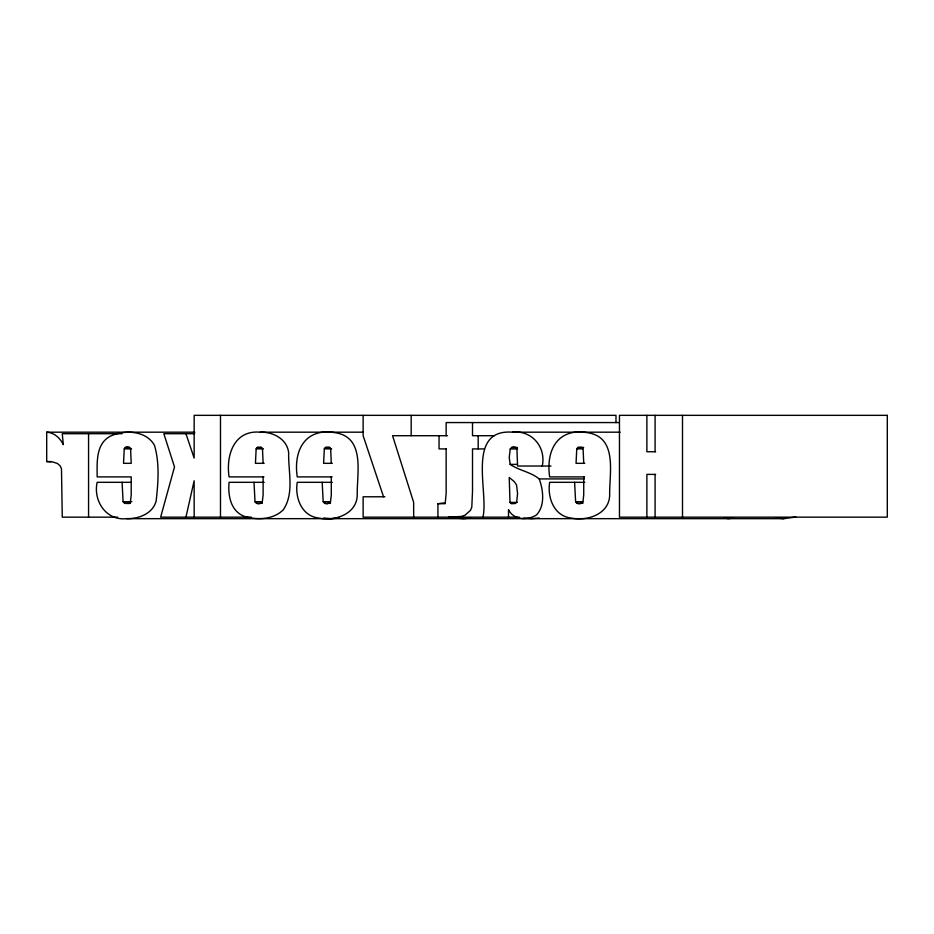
<?xml version="1.0" encoding="UTF-8"?>
<svg xmlns="http://www.w3.org/2000/svg" width="934" height="934" viewBox="0 0 934 934"><rect width="100%" height="100%" fill="white"/><g stroke="black" fill="none" stroke-linecap="round" stroke-linejoin="round"><path stroke-width="1.4" d="M124.245 448.857L123.533 463.322L131.215 463.322L130.562 448.577L129.394 447.374L127.176 446.966L125.331 447.444L124.245 448.857L131.507 448.857M263.119 463.322L262.477 448.577L261.298 447.374L257.247 447.444L256.161 448.857L255.437 463.322L264.159 463.322M331.29 463.322L330.648 448.577L329.469 447.374L325.417 447.444L324.332 448.857L323.608 463.322L332.329 463.322M583.727 463.322L583.073 448.577L581.905 447.374L577.842 447.444L576.757 448.857L576.044 463.322L584.754 463.322M550.978 466.031L517.576 466.031L516.922 448.635L515.766 447.386L513.595 446.966L511.587 447.468L510.244 448.95L509.24 457.473L510.151 464.385C519.117 470.573 530.687 471.915 539.187 478.92C543.308 489.731 545.222 505.796 536.49 514.926C527.71 520.693 513.607 520.075 508.516 509.719L508.516 517.156M185.936 517.156L194.144 480.776L194.179 517.156M515.381 503.414L516.689 502.002L517.576 493.631L516.56 484.956L514.225 481.57L509.24 477.472L509.987 502.41L511.167 503.519L515.381 503.414L511.167 503.519M795.873 517.039L783.906 518.662L126.592 518.662C106.383 521.02 92.968 500.951 97.159 482.318L130.807 482.318M733.926 517.915L728.625 518.662L723.722 518.101M363.454 432.185L260.329 432.185C233.944 429.78 225.818 455.348 229.075 476.9L263.937 476.9M620.141 432.185L512.556 432.185C465.669 428.624 488.937 492.16 482.936 517.156M126.592 518.662C138.629 518.977 152.732 513.77 156.153 501.021C158.196 482.656 159.737 463.136 154.46 445.238C145.774 430.212 124.397 429.652 110.154 436.248C95.56 444.187 97.136 462.739 97.159 476.9L131.215 476.9L131.215 494.95L130.363 502.247L129.125 503.473L124.607 503.344L123.101 501.721L122.097 482.318M339.24 518.078L331.395 518.662L323.526 518.078M471.156 518.078L463.311 518.662L455.442 518.078M539.327 518.078L531.481 518.662L523.612 518.078M448.553 517.156L461.384 516.432L464.992 515.241L470.526 510.303L471.798 507.127L472.511 491.307L472.511 448.915L484.139 448.915M437.941 517.156L437.941 503.695L445.273 502.749L446.148 493.572L446.148 448.915M619.219 422.565L446.148 422.565L446.148 435.711M117.614 517.156L62.263 517.156L61.481 468.693L60.045 465.704L57.313 463.451L52.969 462.026L46.7 461.559L46.7 432.185L194.856 432.185M121.969 433.703L62.263 433.703L63.302 444.677C60.196 438.104 54.219 432.617 46.7 432.185M194.657 433.703L163.835 433.703L174.506 466.942L160.636 517.156L251.304 517.156M447.491 435.711L392.56 435.711L413.657 502.375L413.657 517.156M494.308 435.711L472.511 435.711L472.511 422.565M125.331 447.444L129.698 447.444M257.247 447.444L261.602 447.444M325.417 447.444L329.772 447.444M511.587 447.468L517.401 447.468M577.842 447.444L583.657 447.444M256.161 448.857L263.423 448.857M324.332 448.857L331.593 448.857M446.312 448.915L439.05 448.915L439.05 435.711M510.244 448.95L517.506 448.95M576.757 448.857L582.571 448.857M655.598 451.752L646.877 451.752L646.877 415.338M46.7 461.559L51.055 461.559M510.151 464.385L517.413 464.385M655.598 474.39L646.877 474.39L646.877 517.156M332.107 476.9L297.245 476.9C293.101 449.102 306.294 426.675 337.022 433.026C365.404 438.77 356.706 474.402 357.255 495.043C356.87 514.19 334.862 521.417 318.798 518.078C301.554 516.128 294.759 497.565 297.245 482.318L332.341 482.318M584.532 476.9L549.671 476.9C545.538 449.102 558.719 426.675 589.447 433.026C617.829 438.77 609.143 474.402 609.68 495.043C609.295 514.19 587.288 521.417 571.234 518.078C553.99 516.128 547.184 497.565 549.671 482.318L584.777 482.318M539.187 478.92L584.217 478.92M264.182 482.318L229.075 482.318C227.849 495.312 230.523 510.968 244.206 516.304C257.002 520.331 273.055 519.759 283.142 509.952C294.584 493.537 288.116 471.39 288.664 452.721C287.088 438.98 273.008 431.777 260.329 432.185M384.925 496.783L363.128 496.783L363.128 517.156L519.281 517.156M123.101 501.721L131.822 501.721M254.013 482.318L255.017 501.721L262.279 501.721M322.183 482.318L323.187 501.721L330.449 501.721M574.608 482.318L575.613 501.721L582.874 501.721M509.987 502.41L517.249 502.41M124.607 503.344L130.421 503.344M255.017 501.721L256.523 503.344L262.337 503.344M323.187 501.721L324.693 503.344L330.508 503.344M575.613 501.721L577.119 503.344L582.933 503.344M437.941 503.695L445.203 503.695M776.037 518.078L783.906 518.662M512.556 432.185C531.995 429.99 546.332 447.398 542.245 466.031M577.119 503.344L579.617 503.881L582.874 502.247L583.727 494.95L583.727 476.9M324.693 503.344L327.192 503.881L330.449 502.247L331.29 494.95L331.29 476.9M256.523 503.344L259.022 503.881L262.279 502.247L263.119 494.95L263.119 476.9M185.936 433.703L194.144 458.08L194.179 415.338L615.985 415.338L615.985 422.612M383.547 496.783L363.128 435.711L363.128 415.338M682.497 415.338L682.497 517.156M655.084 415.338L655.084 451.752M655.084 474.39L655.084 517.156M478.185 435.711L478.185 448.915M411.182 415.338L411.182 435.711M220.482 415.338L220.482 517.156M88.567 433.703L88.567 517.156M887.3 415.338L619.464 415.338L619.464 517.156L887.3 517.156L887.3 415.338"/></g></svg>
